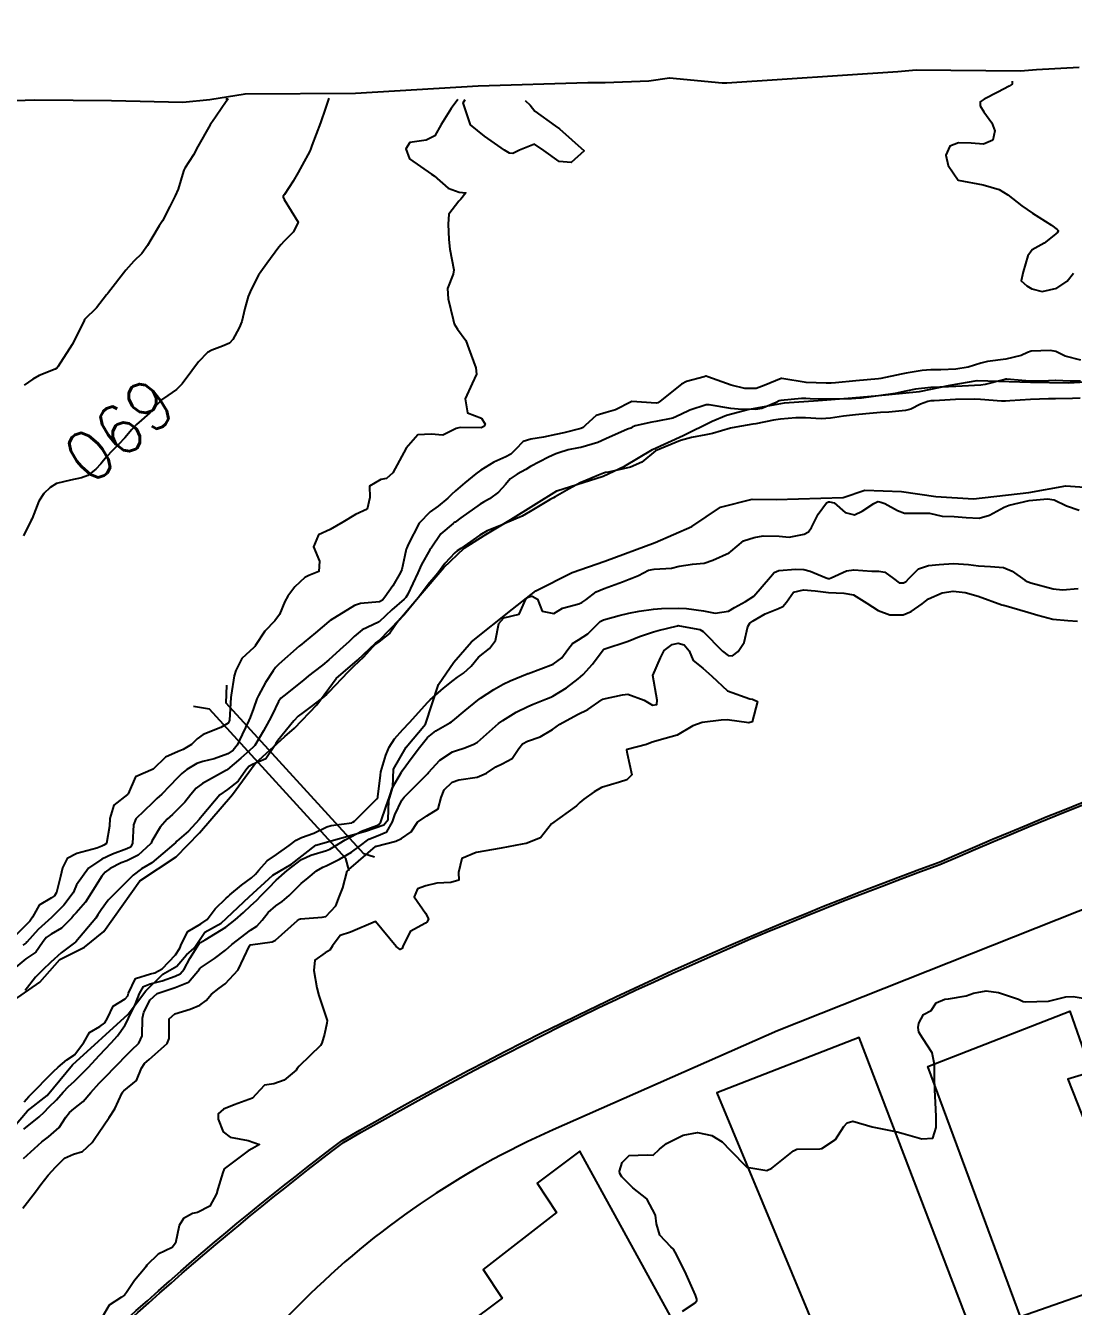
# Model space of a CAD drawing. Header units: metres. Extents: x 292545 to 299085, y 7450245 to 7463078.
# Drawn here: x 293321.6 to 293405.6, y 7462852.4 to 7462955.1 of the extents above; entities that cross this region are included whole.
import ezdxf
from ezdxf.enums import TextEntityAlignment as Align

# ---------------------------------------------------------------- set-up
doc = ezdxf.new("R2010")
doc.units = ezdxf.units.M
for name, color, linetype in [('Area', 45, 'Continuous'), ('Area Verde e Lazer', 94, 'Continuous'), ('Cotas', 45, 'Continuous'), ('Curvas de Nivel 1m', 11, 'Continuous'), ('Curvas de Nivel 5m', 15, 'Continuous'), ('Edificações', 30, 'Continuous'), ('Hidrografia', 140, 'Continuous'), ('Pontes e viadutos', 190, 'Continuous'), ('Vias Primárias', 230, 'Continuous')]:
    doc.layers.add(name, color=color, linetype=linetype)
doc.styles.add('Style-STANDARD', font='STANDARD.shx')

msp = doc.modelspace()

# ---------------------------------------------------------------- linework, layer by layer
at = {"layer": 'Area'}
msp.add_polyline3d([(293314.43, 7462948.9, 691.92), (293322.31, 7462949.17, 691.99), (293328.45, 7462949.11, 691.92), (293334.17, 7462948.98, 691.17), (293336.33, 7462949.21, 690.83), (293339.17, 7462949.65, 690.59), (293348, 7462949.71, 689.7), (293357.84, 7462950.3, 695.99), (293366.63, 7462950.57, 688.96), (293368.01, 7462950.57, 688.96), (293371.53, 7462950.7, 688.73), (293373.18, 7462950.93, 688.68), (293377.39, 7462950.54, 688.64), (293377.78, 7462950.55, 688.56), (293391.49, 7462951.46, 688.22), (293392.95, 7462951.59, 688.18), (293401.31, 7462951.51, 697.24), (293402.61, 7462951.61, 696.23), (293406.01, 7462951.8, 698.68)], dxfattribs=at)
at = {"layer": 'Area Verde e Lazer', "elevation": 694.56}
msp.add_lwpolyline([(293280.87, 7462947.89, -0.101859), (293285.66, 7462927.16, -0.117218), (293279.92, 7462886.84, -0.003965), (293253.29, 7462831.52, -0.021583), (293229.68, 7462788.99, 0.377528), (293232.88, 7462775.55, -0.005595), (293261.17, 7462773.82, 0.413902), (293268.71, 7462780.32, -0.081172), (293274.65, 7462794.53, -0.02056), (293291.74, 7462815.53, -0.040482), (293318.48, 7462840.46, -0.039202), (293346.93, 7462865.7, -0.044268), (293394.79, 7462888.02, -0.028571), (293441.43, 7462905.21, 0.032718), (293487.36, 7462917.07, 0.361831), (293500.88, 7462933.37, -0.009087), (293502.57, 7462955.13, -0.009087)], format="xyb", dxfattribs=at)
at = {"layer": 'Curvas de Nivel 1m', "flags": 128}
for points, elevation in [([(293400.64, 7462950.67), (293400.64, 7462950.44), (293400.41, 7462950.27), (293399.51, 7462949.79), (293398.4, 7462949.23), (293398.09, 7462949.01), (293398.08, 7462948.7), (293398.39, 7462948.22), (293399.03, 7462947.34), (293399.25, 7462946.69), (293399.1, 7462945.95), (293398.36, 7462945.63), (293397.37, 7462945.7), (293396.36, 7462945.72), (293395.64, 7462945.45), (293395.33, 7462944.74), (293395.52, 7462943.92), (293396.32, 7462942.72), (293398.32, 7462942.35), (293399.61, 7462941.98), (293400.31, 7462941.55), (293401.42, 7462940.66), (293402.29, 7462940.09), (293403.79, 7462939.12), (293404.27, 7462938.78), (293404.34, 7462938.7), (293404.34, 7462938.63), (293404.27, 7462938.51), (293403.22, 7462937.68), (293402.26, 7462937.14), (293401.91, 7462936.66), (293401.52, 7462935.38), (293401.37, 7462934.66), (293401.82, 7462934.25), (293402.22, 7462934.02), (293403.06, 7462933.79), (293404.22, 7462934.06), (293405.06, 7462934.62), (293405.58, 7462935.26)], 688), ([(293356.21, 7462949.19), (293355.68, 7462948.49), (293354.87, 7462947.21), (293354.36, 7462946.3), (293353.66, 7462945.93), (293352.36, 7462945.75), (293352.03, 7462945.24), (293352.34, 7462944.45), (293354.1, 7462943.22), (293354.32, 7462943.07), (293355.44, 7462942.08), (293356.31, 7462941.76), (293356.84, 7462941.72), (293356.45, 7462941.2), (293356.3, 7462941.05), (293355.5, 7462940), (293355.44, 7462939.21), (293355.49, 7462937.98), (293355.58, 7462937.21), (293355.89, 7462935.55), (293355.85, 7462935.2), (293355.38, 7462934.04), (293355.43, 7462933.21), (293355.84, 7462931.55), (293355.93, 7462931.2), (293356.18, 7462930.77), (293356.84, 7462929.86), (293357.09, 7462929.19), (293357.65, 7462927.67), (293357.71, 7462927.18), (293357.37, 7462926.42), (293356.81, 7462925.19), (293356.98, 7462924.07), (293358.1, 7462923.65), (293358.41, 7462923.17), (293358.29, 7462922.97), (293358.09, 7462922.87), (293356.39, 7462922.89), (293356.09, 7462922.82), (293355, 7462922.29), (293354.08, 7462922.35), (293353.01, 7462922.3), (293352.06, 7462921.24), (293350.99, 7462919.26), (293350.49, 7462918.81), (293350.03, 7462918.72), (293349.12, 7462918.19), (293349.15, 7462917.28), (293348.95, 7462916.34), (293348, 7462915.9), (293346.98, 7462915.31), (293345.99, 7462914.71), (293345.04, 7462914.27), (293344.64, 7462913.33), (293345.12, 7462912.16), (293345.08, 7462911.33), (293344.27, 7462911.01), (293343.94, 7462910.85), (293343.15, 7462910.12), (293342.58, 7462909.35), (293342.34, 7462908.93), (293341.91, 7462907.88), (293341.54, 7462907.37), (293340.73, 7462906.55), (293339.96, 7462905.39), (293339.93, 7462905.33), (293339.87, 7462905.25), (293338.9, 7462904.36), (293338.42, 7462903.4), (293338.29, 7462902.96), (293338.03, 7462901.41), (293338.01, 7462901.23), (293337.9, 7462899.41), (293337.88, 7462899.33), (293337.8, 7462899.18), (293337.21, 7462898.83), (293335.79, 7462898.27), (293335.31, 7462897.92), (293334.85, 7462897.45), (293334.18, 7462897.05), (293333.78, 7462896.9), (293332.79, 7462896.45), (293331.78, 7462895.48), (293330.38, 7462894.87), (293329.78, 7462893.51), (293329.73, 7462893.45), (293328.64, 7462892.6), (293328.31, 7462891.52), (293328.3, 7462890.92), (293328.05, 7462889.53), (293327.83, 7462889.38), (293327.68, 7462889.31), (293327.28, 7462889.14), (293325.67, 7462888.73), (293324.9, 7462888.33), (293324.51, 7462887.57), (293324.35, 7462886.88), (293324.03, 7462885.58), (293323.89, 7462885.33), (293323.64, 7462885.15), (293322.65, 7462884.57), (293322.11, 7462883.6), (293321.91, 7462883.3), (293321.61, 7462882.99), (293320.23, 7462881.62)], 689), ([(293337.61, 7462949.26), (293337.75, 7462949.26), (293337.78, 7462949.21), (293337.63, 7462949.04), (293336.83, 7462947.87), (293336.54, 7462947.43), (293336.47, 7462947.33), (293336.37, 7462947.18), (293335.37, 7462945.44), (293335.02, 7462944.77), (293334.33, 7462943.69), (293334.24, 7462943.54), (293334.21, 7462943.46), (293333.78, 7462942), (293333.55, 7462941.47), (293333.13, 7462940.63), (293332.53, 7462939.48), (293332.44, 7462939.32), (293332.28, 7462939.07), (293331.67, 7462938.08), (293331.34, 7462937.49), (293330.88, 7462936.86), (293330.24, 7462936.24), (293329.59, 7462935.51), (293328.21, 7462933.73), (293328.13, 7462933.62), (293328.06, 7462933.53), (293327.24, 7462932.5), (293326.28, 7462931.55), (293326.25, 7462931.48), (293326.18, 7462931.3), (293325.29, 7462929.56), (293324.14, 7462927.77), (293324.07, 7462927.66), (293323.93, 7462927.58), (293322.66, 7462927.07), (293322.13, 7462926.77), (293321.45, 7462926.28)], 691), ([(293361.62, 7462949.13), (293362.01, 7462948.74), (293362.38, 7462948.27), (293364.01, 7462947.1), (293364.37, 7462946.85), (293366.35, 7462945.08), (293365.29, 7462944.14), (293364.34, 7462944.24), (293363.11, 7462945.11), (293362.36, 7462945.62), (293361.15, 7462945.14), (293360.61, 7462944.88), (293360.35, 7462944.89), (293359.95, 7462945.15), (293358.36, 7462946.26), (293357.22, 7462947.18), (293356.64, 7462948.93), (293356.79, 7462949.19)], 689), ([(293406.15, 7462928.3), (293404.91, 7462928.62), (293404.16, 7462928.99), (293403.72, 7462929.08), (293402.16, 7462929.01), (293401.89, 7462928.92), (293401.37, 7462928.66), (293400.15, 7462928.37), (293398.67, 7462928.18), (293398.15, 7462928.06), (293397.12, 7462927.73), (293396.14, 7462927.56), (293394.92, 7462927.52), (293394.14, 7462927.51), (293393.43, 7462927.47), (293392.14, 7462927.25), (293391.75, 7462927.16), (293390.13, 7462926.81), (293389.94, 7462926.79), (293388.13, 7462926.64), (293386.49, 7462926.48), (293386.13, 7462926.46), (293385.74, 7462926.46), (293384.13, 7462926.51), (293382.19, 7462926.83), (293382.13, 7462926.83), (293380.78, 7462926.25), (293380.12, 7462926.03), (293379.22, 7462926.02), (293378.13, 7462926.28), (293376.25, 7462926.96), (293376.13, 7462927.01), (293376.09, 7462927.01), (293375.96, 7462926.96), (293374.53, 7462926.58), (293374.13, 7462926.38), (293372.44, 7462925.01), (293372.25, 7462924.87), (293372.11, 7462924.85), (293370.17, 7462924.97), (293370.11, 7462924.96), (293368.85, 7462924.3), (293368.1, 7462924.1), (293367.3, 7462923.86), (293366.45, 7462923.08), (293366.26, 7462922.9), (293366.08, 7462922.82), (293364.7, 7462922.47), (293364.08, 7462922.32), (293363.07, 7462922.11), (293362.07, 7462921.95), (293361.45, 7462921.76), (293360.83, 7462921.14), (293360.45, 7462920.75), (293360.06, 7462920.55), (293359.09, 7462920.12), (293358.05, 7462919.46), (293357.66, 7462919.18), (293356.77, 7462918.45), (293356.02, 7462917.8), (293355.71, 7462917.51), (293355.41, 7462917.21), (293354.63, 7462916.59), (293354, 7462916.14), (293353.11, 7462915.23), (293352.24, 7462913.51), (293352.12, 7462913.25), (293352.08, 7462913.14), (293351.96, 7462912.62), (293351.71, 7462911.49), (293351.62, 7462911.25), (293350.99, 7462910.2), (293350.37, 7462909.27), (293350.16, 7462909.03), (293349.92, 7462908.91), (293348.42, 7462908.78), (293347.92, 7462908.62), (293345.98, 7462907.4), (293345.9, 7462907.35), (293345.88, 7462907.34), (293345.86, 7462907.32), (293344.79, 7462906.43), (293343.88, 7462905.67), (293343.7, 7462905.52), (293343.5, 7462905.35), (293341.86, 7462903.92), (293341.59, 7462903.64), (293341.41, 7462903.37), (293340.79, 7462902.44), (293340.22, 7462901.39), (293340.1, 7462901.12), (293339.82, 7462900.34), (293339.57, 7462899.63), (293339.47, 7462899.39), (293338.93, 7462898.26), (293338.51, 7462897.4), (293338.19, 7462897), (293337.77, 7462896.72), (293336.67, 7462896.32), (293335.77, 7462896.11), (293335.28, 7462895.93), (293334.49, 7462895.45), (293334.09, 7462895.13), (293333.75, 7462894.79), (293333.1, 7462894.11), (293332.47, 7462893.47), (293332.09, 7462893.12), (293331.73, 7462892.78), (293330.4, 7462891.5), (293330.21, 7462891.01), (293330.14, 7462889.51), (293329.96, 7462889.23), (293329.68, 7462889.1), (293328.53, 7462888.66), (293327.67, 7462888.27), (293326.61, 7462887.55), (293325.65, 7462886.21), (293325.46, 7462885.75), (293325.37, 7462885.56), (293324.62, 7462884.58), (293323.63, 7462883.58), (293322.58, 7462882.61), (293321.65, 7462881.6), (293321.62, 7462881.57), (293321.59, 7462881.54), (293321.35, 7462881.37)], 688), ([(293406.14, 7462926.6), (293405.3, 7462926.62), (293404.13, 7462926.65), (293404.11, 7462926.65), (293403.55, 7462926.64), (293402.17, 7462926.61), (293402.13, 7462926.61), (293402.09, 7462926.61), (293401.43, 7462926.66), (293400.22, 7462926.77), (293400.13, 7462926.76), (293400.07, 7462926.75), (293399.86, 7462926.68), (293398.49, 7462926.34), (293398.13, 7462926.29), (293396.64, 7462926.2), (293396.13, 7462926.17), (293395.55, 7462926.15), (293394.13, 7462926.11), (293392.91, 7462925.98), (293392.12, 7462925.81), (293391.27, 7462925.63), (293390.12, 7462925.46), (293388.56, 7462925.25), (293388.12, 7462925.21), (293387.76, 7462925.18), (293386.12, 7462925.16), (293384.45, 7462925.2), (293384.12, 7462925.22), (293383.76, 7462925.23), (293382.11, 7462925.07), (293381.98, 7462925.02), (293381.73, 7462924.89), (293380.59, 7462924.42), (293380.1, 7462924.34), (293378.68, 7462924.36), (293378.1, 7462924.41), (293376.36, 7462924.7), (293376.11, 7462924.71), (293374.8, 7462924.28), (293374.1, 7462923.93), (293373.46, 7462923.63), (293372.09, 7462923.37), (293371.77, 7462923.33), (293370.42, 7462923.03), (293370.19, 7462922.92), (293370.08, 7462922.85), (293369.8, 7462922.75), (293368.07, 7462921.99), (293367.44, 7462921.69), (293366.06, 7462921.29), (293365.89, 7462921.26), (293365.07, 7462921.09), (293364.3, 7462920.86), (293364.06, 7462920.77), (293363.47, 7462920.52), (293362.05, 7462919.76), (293361.65, 7462919.53), (293360.96, 7462919.14), (293360.41, 7462918.77), (293360.03, 7462918.32), (293359.48, 7462917.7), (293358.75, 7462917.16), (293358.28, 7462916.9), (293358.01, 7462916.74), (293356.45, 7462915.64), (293355.99, 7462915.31), (293355.93, 7462915.27), (293355.83, 7462915.2), (293354.85, 7462914.35), (293354.07, 7462913.22), (293354.03, 7462913.16), (293353.97, 7462913.07), (293353.29, 7462911.89), (293353, 7462911.23), (293352.21, 7462909.53), (293352.04, 7462909.25), (293351.92, 7462909.12), (293350.91, 7462908.26), (293349.9, 7462907.3), (293349.89, 7462907.29), (293349.84, 7462907.27), (293348.53, 7462906.65), (293347.89, 7462906.12), (293347.47, 7462905.7), (293347.02, 7462905.3), (293345.86, 7462904.26), (293345.35, 7462903.83), (293344.69, 7462903.33), (293344.23, 7462902.96), (293343.85, 7462902.62), (293342.25, 7462901.36), (293342.02, 7462901.18), (293341.83, 7462900.92), (293341.33, 7462899.85), (293341.1, 7462899.38), (293340.63, 7462898.55), (293339.94, 7462897.39), (293339.87, 7462897.3), (293339.78, 7462897.23), (293338.81, 7462896.36), (293337.75, 7462895.47), (293337.66, 7462895.41), (293335.75, 7462894.34), (293335.23, 7462893.95), (293334.8, 7462893.45), (293334.33, 7462892.85), (293333.72, 7462892.21), (293333.33, 7462891.85), (293332.91, 7462891.47), (293332.35, 7462890.83), (293331.69, 7462889.71), (293331.62, 7462889.56), (293331.58, 7462889.49), (293330.59, 7462888.59), (293329.67, 7462888.14), (293329.21, 7462887.97), (293328.34, 7462887.52), (293327.95, 7462887.23), (293327.66, 7462886.89), (293326.81, 7462885.54), (293326.36, 7462884.82), (293325.62, 7462883.97), (293325.42, 7462883.76), (293325.26, 7462883.56), (293324.45, 7462882.73), (293323.6, 7462882.26), (293323.2, 7462881.98), (293322.91, 7462881.59), (293322.37, 7462880.81), (293321.58, 7462880.27), (293320.77, 7462879.61)], 687), ([(293406.11, 7462925.24), (293405.5, 7462925.23), (293404.12, 7462925.19), (293403.57, 7462925.18), (293402.12, 7462925.14), (293400.47, 7462925.03), (293400.12, 7462925), (293399.8, 7462925), (293398.12, 7462925.15), (293397.65, 7462925.17), (293396.12, 7462925.14), (293394.41, 7462925.04), (293394.12, 7462925.02), (293393.88, 7462924.99), (293393.3, 7462924.76), (293392.52, 7462924.35), (293392.11, 7462924.26), (293390.76, 7462924.13), (293390.1, 7462924.09), (293388.92, 7462923.99), (293388.1, 7462923.92), (293387.12, 7462923.81), (293386.09, 7462923.63), (293385.34, 7462923.6), (293384.09, 7462923.66), (293383.32, 7462923.66), (293382.09, 7462923.57), (293381.52, 7462923.47), (293380.09, 7462923.18), (293379.85, 7462923.15), (293378.49, 7462922.93), (293378.08, 7462922.83), (293376.62, 7462922.41), (293376.08, 7462922.3), (293374.95, 7462922.1), (293374.07, 7462921.86), (293372.06, 7462921.01), (293370.97, 7462920.1), (293370.05, 7462919.72), (293368.3, 7462919.31), (293368.04, 7462919.27), (293367.88, 7462919.22), (293367.5, 7462919.07), (293366.47, 7462918.64), (293366.03, 7462918.44), (293365.13, 7462917.98), (293364.02, 7462917.33), (293363.87, 7462917.25), (293363.61, 7462917.11), (293362, 7462916.15), (293361.36, 7462915.78), (293359.99, 7462915.2), (293359.96, 7462915.18), (293359.89, 7462915.15), (293358.56, 7462914.59), (293357.98, 7462914.26), (293356.44, 7462913.19), (293356.17, 7462913), (293355.97, 7462912.83), (293355.18, 7462911.98), (293354.62, 7462911.21), (293354.31, 7462910.85), (293353.94, 7462910.44), (293353.02, 7462909.23), (293351.91, 7462907.86), (293351.6, 7462907.55), (293351.36, 7462907.26), (293350.76, 7462906.39), (293349.88, 7462905.69), (293349.62, 7462905.52), (293349.37, 7462905.28), (293348.66, 7462904.48), (293347.86, 7462903.72), (293347.42, 7462903.3), (293345.84, 7462901.63), (293345.68, 7462901.47), (293345.5, 7462901.32), (293344.57, 7462900.59), (293343.81, 7462900.04), (293343.42, 7462899.73), (293343.07, 7462899.35), (293341.79, 7462897.78), (293341.62, 7462897.54), (293341.54, 7462897.37), (293340.83, 7462896.32), (293339.76, 7462895.85), (293339.46, 7462895.69), (293339.22, 7462895.4), (293338.61, 7462894.53), (293337.74, 7462893.86), (293337.14, 7462893.42), (293335.72, 7462891.74), (293335.58, 7462891.57), (293335.48, 7462891.44), (293334.63, 7462890.52), (293333.69, 7462889.7), (293333.57, 7462889.58), (293333.45, 7462889.46), (293331.67, 7462887.98), (293331.37, 7462887.79), (293330.85, 7462887.5), (293330.19, 7462886.98), (293329.65, 7462886.44), (293329.19, 7462885.98), (293328.72, 7462885.52), (293328.19, 7462884.97), (293327.62, 7462884.21), (293327.36, 7462883.79), (293327.19, 7462883.54), (293325.59, 7462881.63), (293325.55, 7462881.6), (293325.48, 7462881.56), (293324.4, 7462880.75), (293323.58, 7462879.99), (293323.37, 7462879.79), (293323.13, 7462879.58), (293322.35, 7462878.81), (293321.54, 7462877.73)], 686), ([(293321.44, 7462868.8), (293321.83, 7462869.22), (293322.19, 7462869.6), (293323.47, 7462870.92), (293323.8, 7462871.24), (293324.16, 7462871.57), (293324.88, 7462872.16), (293325.48, 7462872.56), (293326.24, 7462873.55), (293326.69, 7462874.35), (293327.51, 7462874.83), (293327.92, 7462875.13), (293328.12, 7462875.52), (293328.59, 7462876.47), (293329.54, 7462877.06), (293329.75, 7462877.3), (293329.82, 7462877.51), (293330.37, 7462878.69), (293331.57, 7462879.08), (293331.91, 7462879.15), (293332.52, 7462879.48), (293333.58, 7462880.6), (293333.92, 7462881.13), (293334.06, 7462881.46), (293334.58, 7462882.47), (293335.61, 7462883.07), (293336.13, 7462883.43), (293336.76, 7462884.29), (293337.64, 7462885.14), (293337.79, 7462885.26), (293337.94, 7462885.41), (293338.86, 7462886.19), (293339.66, 7462886.78), (293339.98, 7462887.06), (293340.26, 7462887.38), (293340.93, 7462888.12), (293341.68, 7462888.64), (293342.7, 7462889.35), (293343.25, 7462889.78), (293343.69, 7462889.99), (293344.68, 7462890.35), (293345.71, 7462890.85), (293346.06, 7462890.96), (293347.71, 7462891.19), (293347.79, 7462891.22), (293347.92, 7462891.3), (293349.73, 7462893.11), (293349.79, 7462893.21), (293349.8, 7462893.27), (293350.01, 7462895.01), (293350.05, 7462895.27), (293350.43, 7462896.6), (293350.72, 7462897.26), (293351.13, 7462897.91), (293351.8, 7462898.67), (293352.33, 7462899.24), (293353.82, 7462900.87), (293354, 7462901.04), (293354.22, 7462901.22), (293355.07, 7462901.98), (293355.84, 7462902.6), (293356.19, 7462902.86), (293356.67, 7462903.19), (293357.28, 7462903.76), (293357.87, 7462904.46), (293358.76, 7462905.17), (293359.24, 7462905.81), (293359.5, 7462907.16), (293359.91, 7462907.63), (293361.12, 7462907.93), (293361.67, 7462909.13), (293361.8, 7462909.25), (293361.92, 7462909.32), (293362.16, 7462909.36), (293362.61, 7462909.12), (293362.96, 7462908.16), (293363.91, 7462907.97), (293364.61, 7462908.4), (293365.92, 7462908.75), (293366.14, 7462908.85), (293366.46, 7462909.07), (293367.29, 7462909.7), (293367.93, 7462909.99), (293369.41, 7462910.51), (293369.94, 7462910.73), (293370.16, 7462910.8), (293370.7, 7462911.02), (293371.5, 7462911.46), (293371.95, 7462911.52), (293373.33, 7462911.62), (293373.95, 7462911.78), (293375.02, 7462911.92), (293375.96, 7462912.01), (293376.65, 7462912.26), (293377.96, 7462912.85), (293378.11, 7462912.94), (293379.11, 7462913.79), (293379.98, 7462914.07), (293380.7, 7462914.19), (293381.98, 7462914.18), (293382.77, 7462914.1), (293383.98, 7462914.33), (293384.33, 7462914.52), (293384.56, 7462914.86), (293385.09, 7462915.94), (293385.76, 7462916.84), (293385.92, 7462916.93), (293386.01, 7462916.94), (293386.39, 7462916.84), (293387.25, 7462916.07), (293388, 7462915.89), (293388.63, 7462916.19), (293389.56, 7462916.8), (293389.87, 7462916.95), (293390.02, 7462916.94), (293390.13, 7462916.91), (293390.44, 7462916.79), (293391.47, 7462916.24), (293392.01, 7462916.03), (293392.75, 7462916.02), (293394.01, 7462916.03), (293395.05, 7462915.78), (293396, 7462915.75), (293396.97, 7462915.68), (293398, 7462915.62), (293398.84, 7462915.86), (293400.01, 7462916.5), (293400.4, 7462916.67), (293402.02, 7462917.03), (293403.49, 7462917.16), (293404.02, 7462917.1), (293405.01, 7462916.62), (293406.01, 7462916.26)], 686), ([(293321.41, 7462866.61), (293322.64, 7462867.59), (293323.04, 7462867.98), (293323.43, 7462868.37), (293324.05, 7462868.97), (293324.58, 7462869.57), (293325, 7462870.02), (293325.46, 7462870.42), (293326.59, 7462871.54), (293327.48, 7462872.55), (293327.96, 7462873.06), (293328.42, 7462873.52), (293328.92, 7462874.1), (293329.51, 7462874.92), (293329.72, 7462875.31), (293329.81, 7462875.51), (293330.38, 7462876.66), (293330.7, 7462877.5), (293331, 7462878.04), (293331.55, 7462878.27), (293332.52, 7462878.51), (293333.56, 7462878.88), (293333.95, 7462879.08), (293334.27, 7462879.45), (293334.74, 7462880.29), (293335.44, 7462881.44), (293335.51, 7462881.53), (293335.59, 7462881.59), (293335.96, 7462881.8), (293337.61, 7462882.81), (293338.37, 7462883.4), (293339.02, 7462884), (293339.63, 7462884.54), (293340.07, 7462884.95), (293340.48, 7462885.38), (293341.05, 7462885.97), (293341.65, 7462886.57), (293342.53, 7462887.36), (293343.67, 7462888.23), (293344.42, 7462888.59), (293345.68, 7462888.96), (293345.94, 7462889.06), (293346.35, 7462889.31), (293347.18, 7462889.82), (293347.69, 7462890.08), (293348.49, 7462890.5), (293349.71, 7462890.97), (293349.91, 7462891.07), (293350.03, 7462891.27), (293350.48, 7462892.51), (293350.73, 7462893.26), (293350.98, 7462894.01), (293351.69, 7462895.25), (293351.72, 7462895.29), (293351.75, 7462895.34), (293352.56, 7462896.45), (293353.14, 7462897.23), (293353.79, 7462898.02), (293354.45, 7462898.56), (293355.56, 7462899.2), (293355.71, 7462899.29), (293355.8, 7462899.37), (293356.81, 7462900.2), (293357.82, 7462901.01), (293358.04, 7462901.18), (293359.11, 7462901.88), (293359.84, 7462902.31), (293360.41, 7462902.58), (293361.78, 7462903.13), (293361.83, 7462903.15), (293361.85, 7462903.16), (293361.89, 7462903.17), (293363.86, 7462903.92), (293364.54, 7462904.42), (293365.02, 7462905.09), (293365.4, 7462905.56), (293365.88, 7462905.87), (293366.62, 7462906.34), (293367.36, 7462907.07), (293367.63, 7462907.33), (293367.9, 7462907.47), (293369.15, 7462907.8), (293369.91, 7462908), (293370.76, 7462908.17), (293371.91, 7462908.32), (293372.53, 7462908.38), (293373.91, 7462908.4), (293374.53, 7462908.37), (293375.91, 7462908.19), (293376.85, 7462908.01), (293377.91, 7462908.15), (293378.39, 7462908.46), (293379.27, 7462908.93), (293379.93, 7462909.37), (293381.27, 7462910.9), (293381.58, 7462911.26), (293381.95, 7462911.42), (293383.3, 7462911.52), (293383.95, 7462911.49), (293384.47, 7462911.38), (293385.74, 7462910.84), (293385.89, 7462910.79), (293385.94, 7462910.78), (293386, 7462910.79), (293386.15, 7462910.84), (293387.38, 7462911.4), (293387.95, 7462911.48), (293389.39, 7462911.36), (293389.95, 7462911.37), (293390.45, 7462911.3), (293391.14, 7462910.78), (293391.59, 7462910.43), (293391.94, 7462910.43), (293392.16, 7462910.55), (293392.36, 7462910.77), (293393.15, 7462911.55), (293393.95, 7462911.82), (293394.79, 7462911.91), (293395.96, 7462911.98), (293397.15, 7462911.91), (293397.95, 7462911.8), (293398.91, 7462911.74), (293399.95, 7462911.65), (293400.65, 7462911.37), (293401.67, 7462910.65), (293401.84, 7462910.55), (293401.94, 7462910.51), (293402.15, 7462910.44), (293403.94, 7462909.95), (293404.69, 7462909.87), (293405.94, 7462909.97)], 687), ([(293321.39, 7462864.26), (293322.86, 7462865.59), (293323.41, 7462865.98), (293324.25, 7462866.74), (293324.8, 7462867.57), (293325.07, 7462867.93), (293325.43, 7462868.24), (293326.17, 7462868.82), (293326.8, 7462869.54), (293327.46, 7462870.29), (293328.08, 7462870.91), (293328.66, 7462871.52), (293329.06, 7462871.93), (293329.48, 7462872.39), (293330.04, 7462872.95), (293330.64, 7462873.5), (293330.9, 7462874.1), (293330.92, 7462875.5), (293331.04, 7462875.98), (293331.54, 7462876.97), (293332.12, 7462877.48), (293333.16, 7462877.85), (293333.55, 7462877.96), (293334.61, 7462878.4), (293335.5, 7462879.44), (293335.53, 7462879.49), (293335.57, 7462879.55), (293336.7, 7462880.31), (293337.59, 7462880.97), (293338.09, 7462881.41), (293339.6, 7462882.57), (293340.09, 7462882.9), (293340.52, 7462883.38), (293341.01, 7462883.99), (293341.63, 7462884.51), (293342.14, 7462884.86), (293342.69, 7462885.35), (293343.65, 7462886.3), (293344.21, 7462886.78), (293344.87, 7462887.33), (293345.38, 7462887.61), (293345.67, 7462887.74), (293346.72, 7462888.26), (293347.68, 7462888.82), (293348.3, 7462889.29), (293349.09, 7462889.88), (293349.7, 7462890.1), (293350.51, 7462890.45), (293350.97, 7462891.26), (293351.16, 7462891.82), (293351.73, 7462892.99), (293351.91, 7462893.25), (293353.75, 7462895.07), (293353.82, 7462895.15), (293353.87, 7462895.22), (293354.77, 7462896.2), (293355.78, 7462896.87), (293356.02, 7462896.96), (293356.77, 7462897.19), (293357.49, 7462897.48), (293357.79, 7462897.66), (293359.48, 7462899.15), (293359.81, 7462899.4), (293360.9, 7462900.05), (293361.82, 7462900.5), (293362.26, 7462900.69), (293363.31, 7462901.12), (293363.68, 7462901.26), (293363.83, 7462901.33), (293364.92, 7462902.01), (293365.85, 7462902.73), (293366.04, 7462902.89), (293366.25, 7462903.08), (293367.01, 7462903.92), (293367.85, 7462905.06), (293367.91, 7462905.1), (293369.88, 7462905.76), (293370.78, 7462906.13), (293371.89, 7462906.5), (293372.28, 7462906.61), (293373.83, 7462906.99), (293373.88, 7462907), (293373.99, 7462906.99), (293375.61, 7462906.68), (293375.89, 7462906.53), (293377.44, 7462904.94), (293377.87, 7462904.6), (293378.23, 7462904.58), (293378.69, 7462904.93), (293379.16, 7462905.65), (293379.47, 7462906.92), (293379.63, 7462907.19), (293379.9, 7462907.39), (293380.86, 7462907.95), (293381.91, 7462908.36), (293382.27, 7462908.53), (293382.56, 7462908.88), (293383.12, 7462909.68), (293383.93, 7462909.88), (293384.85, 7462909.78), (293385.93, 7462909.65), (293387.16, 7462909.59), (293387.93, 7462909.47), (293388.99, 7462908.81), (293389.91, 7462908.2), (293390.83, 7462907.87), (293391.91, 7462907.87), (293392.56, 7462908.12), (293393.44, 7462908.75), (293393.7, 7462908.97), (293393.93, 7462909.14), (293395.04, 7462909.63), (293395.93, 7462909.76), (293396.87, 7462909.65), (293397.93, 7462909.36), (293399.82, 7462908.68), (293399.92, 7462908.64), (293399.97, 7462908.63), (293401.91, 7462908.08), (293402.72, 7462907.83), (293403.91, 7462907.53), (293405.11, 7462907.42), (293405.9, 7462907.36)], 688), ([(293321.34, 7462860.28), (293322.35, 7462861.59), (293322.77, 7462862.18), (293323.37, 7462862.92), (293323.7, 7462863.26), (293323.96, 7462863.57), (293324.69, 7462864.27), (293325.39, 7462864.6), (293326.13, 7462864.81), (293326.89, 7462865.55), (293327.1, 7462865.85), (293327.41, 7462866.28), (293328.27, 7462867.53), (293328.72, 7462868.23), (293329.3, 7462869.51), (293329.36, 7462869.6), (293329.45, 7462869.68), (293330.46, 7462870.5), (293330.86, 7462871.5), (293331.1, 7462871.87), (293331.48, 7462872.19), (293332.91, 7462873.47), (293333.07, 7462873.89), (293333.06, 7462875.47), (293333.53, 7462875.87), (293334.76, 7462876.22), (293335.53, 7462876.55), (293336.04, 7462876.93), (293336.46, 7462877.43), (293337.07, 7462877.91), (293337.56, 7462878.27), (293338.59, 7462879.4), (293339.5, 7462881.3), (293339.57, 7462881.39), (293339.59, 7462881.4), (293341.32, 7462881.64), (293341.6, 7462881.76), (293343.37, 7462883.34), (293343.52, 7462883.44), (293343.61, 7462883.47), (293345.34, 7462883.6), (293345.62, 7462883.67), (293346.43, 7462884.51), (293346.73, 7462885.31), (293347, 7462885.96), (293347.33, 7462887.3), (293347.49, 7462887.47), (293347.67, 7462887.59), (293349.62, 7462889.27), (293349.65, 7462889.3), (293349.68, 7462889.31), (293351.25, 7462889.7), (293351.69, 7462889.93), (293352.48, 7462890.46), (293352.99, 7462891.23), (293353.72, 7462891.73), (293354.64, 7462892.3), (293354.87, 7462893.21), (293355.12, 7462893.82), (293355.75, 7462894.44), (293356.3, 7462894.64), (293357.75, 7462894.83), (293358.52, 7462895.17), (293359.26, 7462895.66), (293359.76, 7462895.92), (293360.57, 7462896.34), (293361.09, 7462897.14), (293361.4, 7462897.52), (293361.79, 7462897.72), (293362.82, 7462898.09), (293363.8, 7462898.67), (293364.4, 7462899.1), (293365.81, 7462899.87), (293366.62, 7462900.27), (293367.78, 7462901.06), (293367.81, 7462901.08), (293367.82, 7462901.09), (293369.42, 7462901.44), (293369.83, 7462901.49), (293371.15, 7462901.02), (293371.82, 7462900.62), (293372.17, 7462900.66), (293372.18, 7462901.01), (293371.85, 7462903.01), (293372.46, 7462904.41), (293372.76, 7462905), (293373.4, 7462905.48), (293373.88, 7462905.58), (293374.36, 7462905.47), (293374.76, 7462904.98), (293375.09, 7462904.2), (293375.86, 7462903.59), (293376.58, 7462902.95), (293377.84, 7462901.78), (293379.63, 7462901.12), (293379.83, 7462901.1), (293380.24, 7462900.91), (293379.81, 7462899.28), (293379.54, 7462899.19), (293377.81, 7462899.43), (293377.33, 7462899.42), (293375.81, 7462899.23), (293375.06, 7462898.97), (293373.8, 7462898.2), (293372.84, 7462897.95), (293371.79, 7462897.66), (293371.34, 7462897.46), (293369.78, 7462897.06), (293369.74, 7462897.03), (293369.78, 7462896.74), (293370.16, 7462895.03), (293369.75, 7462894.63), (293369.16, 7462894.45), (293367.74, 7462894.02), (293367.13, 7462893.67), (293366.3, 7462893.07), (293365.99, 7462892.81), (293365.73, 7462892.55), (293363.71, 7462891.11), (293362.85, 7462889.97), (293361.69, 7462889.51), (293361.36, 7462889.46), (293359.68, 7462889.15), (293357.68, 7462888.8), (293356.54, 7462888.32), (293356.27, 7462887.19), (293356.28, 7462886.57), (293355.65, 7462886.39), (293354.53, 7462886.33), (293353.65, 7462886.13), (293352.99, 7462885.89), (293352.72, 7462885.24), (293353.62, 7462883.92), (293353.87, 7462883.48), (293353.76, 7462883.23), (293353.61, 7462883.12), (293352.38, 7462882.47), (293351.79, 7462881.25), (293351.74, 7462881.1), (293351.59, 7462881.03), (293351.28, 7462881.25), (293349.61, 7462883.27), (293347.6, 7462882.42), (293346.78, 7462882.13), (293346.17, 7462881.31), (293345.94, 7462880.97), (293345.58, 7462880.74), (293344.74, 7462880.17), (293344.67, 7462879.33), (293344.92, 7462877.95), (293345.06, 7462877.32), (293345.53, 7462875.96), (293345.73, 7462875.32), (293345.72, 7462875.12), (293345.51, 7462874.23), (293345.31, 7462873.5), (293345.21, 7462873.32), (293343.48, 7462871.66), (293343.34, 7462871.48), (293343.24, 7462871.35), (293342.29, 7462870.53), (293341.46, 7462870.23), (293340.7, 7462870.14), (293340.02, 7462869.38), (293339.75, 7462869.08), (293339.45, 7462868.99), (293338.29, 7462868.56), (293337.43, 7462868.21), (293337.01, 7462867.84), (293337, 7462867.42), (293337.41, 7462866.4), (293337.95, 7462865.96), (293339.41, 7462865.71), (293340.3, 7462865.38), (293339.74, 7462865.05), (293339.4, 7462864.88), (293337.49, 7462863.42), (293337.45, 7462863.35), (293337.38, 7462863.13), (293336.96, 7462861.83), (293336.87, 7462861.42), (293336.33, 7462860.44), (293335.34, 7462859.93), (293334.95, 7462859.83), (293334.22, 7462859.45), (293333.88, 7462858.89), (293333.58, 7462857.47), (293333.3, 7462857.12), (293332.2, 7462856.58), (293331.28, 7462855.69), (293331.2, 7462855.57), (293331.15, 7462855.49), (293330.29, 7462854.48), (293329.64, 7462853.51), (293329.49, 7462853.28), (293329.26, 7462853.13), (293328.27, 7462852.5), (293327.69, 7462851.53)], 689), ([(293374.22, 7462852), (293375.25, 7462852.67), (293375.36, 7462852.86), (293375.37, 7462852.97), (293375.26, 7462853.3), (293374.51, 7462854.98), (293373.78, 7462856.5), (293373.5, 7462856.99), (293373.3, 7462857.18), (293372.4, 7462858.09), (293372.13, 7462859.01), (293372.05, 7462859.72), (293371.35, 7462861.02), (293370.25, 7462861.91), (293369.37, 7462862.79), (293369.21, 7462863.04), (293369.18, 7462863.23), (293369.39, 7462863.92), (293369.94, 7462864.49), (293371.4, 7462864.54), (293371.88, 7462864.52), (293372.39, 7462865), (293372.95, 7462865.46), (293373.41, 7462865.7), (293374.27, 7462866.13), (293375.42, 7462866.34), (293376.57, 7462866.1), (293377.41, 7462865.6), (293378.04, 7462864.93), (293379.38, 7462863.56), (293380.99, 7462863.29), (293381.38, 7462863.49), (293383.11, 7462864.87), (293383.4, 7462865.01), (293385.23, 7462865.03), (293385.4, 7462865.05), (293386.48, 7462865.77), (293387.16, 7462866.83), (293387.43, 7462867.12), (293387.87, 7462867.26), (293389.42, 7462866.8), (293391.42, 7462866.39), (293391.92, 7462866.26), (293393.41, 7462865.83), (293394.28, 7462865.88), (293394.57, 7462866.74), (293394.56, 7462867.61), (293394.5, 7462868.74), (293394.45, 7462869.75), (293394.43, 7462870.74), (293394.43, 7462871.8), (293394.25, 7462872.74), (293393.5, 7462873.88), (293393.16, 7462874.4), (293393.11, 7462874.76), (293393.17, 7462875.11), (293393.53, 7462875.81), (293394.15, 7462876.13), (293394.56, 7462876.74), (293395.25, 7462877.03), (293395.55, 7462877.07), (293396.96, 7462877.3), (293397.55, 7462877.51), (293398.57, 7462877.71), (293399.55, 7462877.57), (293401.17, 7462877.04), (293401.54, 7462876.86), (293401.7, 7462876.81), (293403.55, 7462876.88), (293404.96, 7462877.21), (293405.55, 7462877.25), (293407.15, 7462876.99)], 689)]:
    msp.add_lwpolyline(points, dxfattribs=dict(at, elevation=elevation))
at = {"layer": 'Curvas de Nivel 5m', "elevation": 690, "flags": 128}
msp.add_lwpolyline([(293345.86, 7462949.32), (293345.59, 7462948.52), (293345.21, 7462947.33), (293344.52, 7462945.5), (293344.46, 7462945.34), (293344.43, 7462945.26), (293344.35, 7462945.07), (293343.74, 7462943.93), (293343.4, 7462943.35), (293343.01, 7462942.66), (293342.31, 7462941.59), (293342.22, 7462941.44), (293342.2, 7462941.36), (293342.3, 7462941.17), (293343.41, 7462939.35), (293343.03, 7462938.6), (293342.26, 7462937.82), (293342.04, 7462937.57), (293341.87, 7462937.37), (293340.9, 7462936.04), (293340.41, 7462935.39), (293340.23, 7462935.1), (293339.65, 7462933.97), (293339.4, 7462933.4), (293339.15, 7462932.45), (293338.89, 7462931.4), (293338.68, 7462930.9), (293338.17, 7462929.94), (293337.91, 7462929.67), (293337.35, 7462929.42), (293336.48, 7462929.1), (293336.15, 7462928.9), (293335.43, 7462928.16), (293334.9, 7462927.45), (293334.12, 7462926.39), (293333.65, 7462925.93), (293332.97, 7462925.47), (293332.46, 7462925.12), (293332.11, 7462924.74), (293331.52, 7462924.06), (293330.86, 7462923.49), (293330.45, 7462923.14), (293330.08, 7462922.73), (293329.52, 7462922.06), (293329, 7462921.52), (293328.52, 7462921.06), (293328.05, 7462920.55), (293327.59, 7462919.99), (293327.2, 7462919.54), (293326.54, 7462919.04), (293326.04, 7462918.85), (293325.15, 7462918.68), (293324.03, 7462918.39), (293323.53, 7462918.08), (293323.03, 7462917.59), (293322.63, 7462916.98), (293322.09, 7462915.6), (293322.06, 7462915.53), (293321.99, 7462915.4), (293321.4, 7462914.19)], dxfattribs=at)
at = {"layer": 'Edificações'}
for points in [[(293411.02, 7462854.95), (293401.31, 7462851.55), (293393.9, 7462871.62), (293405.27, 7462876.06), (293406.97, 7462871.19), (293405.12, 7462870.62), (293408.45, 7462862.13)], [(293405.18, 7462830.02), (293388.39, 7462873.96), (293376.97, 7462869.53), (293386.62, 7462846.3)], [(293378.28, 7462842.45), (293365.98, 7462864.84), (293362.56, 7462862.28), (293364.12, 7462859.91), (293358.24, 7462855.34), (293359.76, 7462853.06), (293350.88, 7462846.4)]]:
    msp.add_lwpolyline(points, dxfattribs=at)
at = {"layer": 'Hidrografia'}
for points, elevation in [([(293320.59, 7462876.93), (293322.7, 7462878.39), (293324.3, 7462880.22), (293326.28, 7462881.2), (293327.83, 7462882.47), (293330.71, 7462886.53), (293333.62, 7462888.46), (293335.51, 7462890.38), (293338.14, 7462893.44), (293339.97, 7462895.93), (293342.33, 7462898.11), (293343.13, 7462898.77), (293344.92, 7462900.65), (293346.47, 7462902.76), (293348.16, 7462904.22), (293349.62, 7462905.58), (293349.9, 7462905.81), (293351.56, 7462907.53), (293353.2, 7462909.45), (293355.08, 7462911.66), (293356.73, 7462913.21), (293358.33, 7462914.24), (293360.45, 7462915.51), (293364.16, 7462917.8), (293367.87, 7462918.99), (293369.58, 7462919.79), (293371.81, 7462921.12), (293374.28, 7462922.26), (293376.6, 7462923.4), (293377.74, 7462923.87), (293379.45, 7462924.34), (293382.41, 7462924.86), (293385.11, 7462925.05), (293387.49, 7462925.24), (293389.67, 7462925.43), (293393.23, 7462925.77), (293395.67, 7462926.29), (293397.85, 7462926.67), (293402.12, 7462926.53), (293405.16, 7462926.48), (293407.01, 7462926.58)], 712.65), ([(293320.02, 7462866.11), (293321.71, 7462868.09), (293323.3, 7462869.32), (293325.32, 7462871.76), (293329.78, 7462875.84), (293331.21, 7462877.69), (293332.55, 7462879.05), (293333.68, 7462879.67), (293334.46, 7462880.58), (293335.08, 7462881.13), (293335.93, 7462882.4), (293337.23, 7462883.13), (293339.48, 7462885.24), (293341.39, 7462886.99), (293342.89, 7462887.87), (293344.84, 7462889.4), (293348.81, 7462890.51), (293350.28, 7462891.03), (293350.63, 7462891.45), (293350.67, 7462892.98), (293350.99, 7462894.05), (293351.06, 7462895.48), (293352.06, 7462897.26), (293353.63, 7462899.1), (293354.67, 7462902.28), (293355.9, 7462904.07), (293357.3, 7462905.69), (293360.59, 7462908.31), (293362.47, 7462909.8), (293365.37, 7462911.26), (293368, 7462912.17), (293372.04, 7462913.68), (293374.97, 7462914.94), (293377.28, 7462916.5), (293379.81, 7462917.15), (293381.74, 7462917.12), (293387.1, 7462917.28), (293388.83, 7462917.87), (293391.78, 7462917.77), (293394.52, 7462917.35), (293397.56, 7462917.16), (293401.98, 7462917.68), (293404.94, 7462918.2), (293410.14, 7462917.84)], 691.65)]:
    msp.add_lwpolyline(points, dxfattribs=dict(at, elevation=elevation))
at = {"layer": 'Pontes e viadutos'}
for points in [[(293349.54, 7462888.42), (293348.67, 7462888.69), (293337.65, 7462900.77), (293337.7, 7462902.23)], [(293347.5, 7462887.34), (293347.23, 7462888.32), (293336.31, 7462900.29), (293335.03, 7462900.51)]]:
    msp.add_lwpolyline(points, dxfattribs=at)
at = {"layer": 'Vias Primárias', "elevation": 694.56}
msp.add_lwpolyline([(293280.69, 7462947.8, -0.101892), (293285.46, 7462927.14, -0.117219), (293279.73, 7462886.92, -0.003964), (293253.11, 7462831.6, -0.021586), (293229.5, 7462789.09, 0.379259), (293232.82, 7462775.35, -0.005606), (293261.15, 7462773.62, 0.413247), (293268.91, 7462780.28, -0.081044), (293274.81, 7462794.41, -0.020552), (293291.89, 7462815.4, -0.040495), (293318.61, 7462840.31, -0.039203), (293347.04, 7462865.53, -0.044263), (293394.86, 7462887.84, -0.028568), (293441.48, 7462905.02, 0.032701), (293487.41, 7462916.88, 0.361499), (293501.08, 7462933.36, -0.009085), (293502.77, 7462955.11, -1.123762)], format="xyb", dxfattribs=at)
at = {"layer": 'Vias Primárias'}
msp.add_lwpolyline([(293283.82, 7462771.91), (293327.97, 7462769.26, 0.214423), (293341.73, 7462774.48), (293367.62, 7462798.57, -0.030983), (293387.95, 7462815.25, -0.05353), (293410.19, 7462825.12), (293437.54, 7462835.45), (293463.13, 7462844.49), (293491.23, 7462851.96, 0.381709), (293500.47, 7462863.3), (293499.69, 7462881.89), (293498.77, 7462899.18, 0.450126), (293488.06, 7462907.69), (293460.46, 7462902.13), (293441.37, 7462896.93), (293411.12, 7462886.13), (293381.84, 7462874.49), (293363.85, 7462866.55, 0.092488), (293343.81, 7462852.83, -0.03606), (293319.59, 7462831.91), (293310.26, 7462823.32), (293294.82, 7462807.5, 0.059865), (293279.88, 7462788.02, 0.138776), (293276.8, 7462776.35, 0.324845)], format="xyb", close=True, dxfattribs=at)

# ---------------------------------------------------------------- texts
at = {"layer": 'Cotas', "style": 'Style-STANDARD'}
msp.add_text('690', height=4, rotation=219.95, dxfattribs=at).set_placement((293329.09, 7462922.68, 690), align=Align.MIDDLE_CENTER)

doc.saveas('drawing.dxf')
